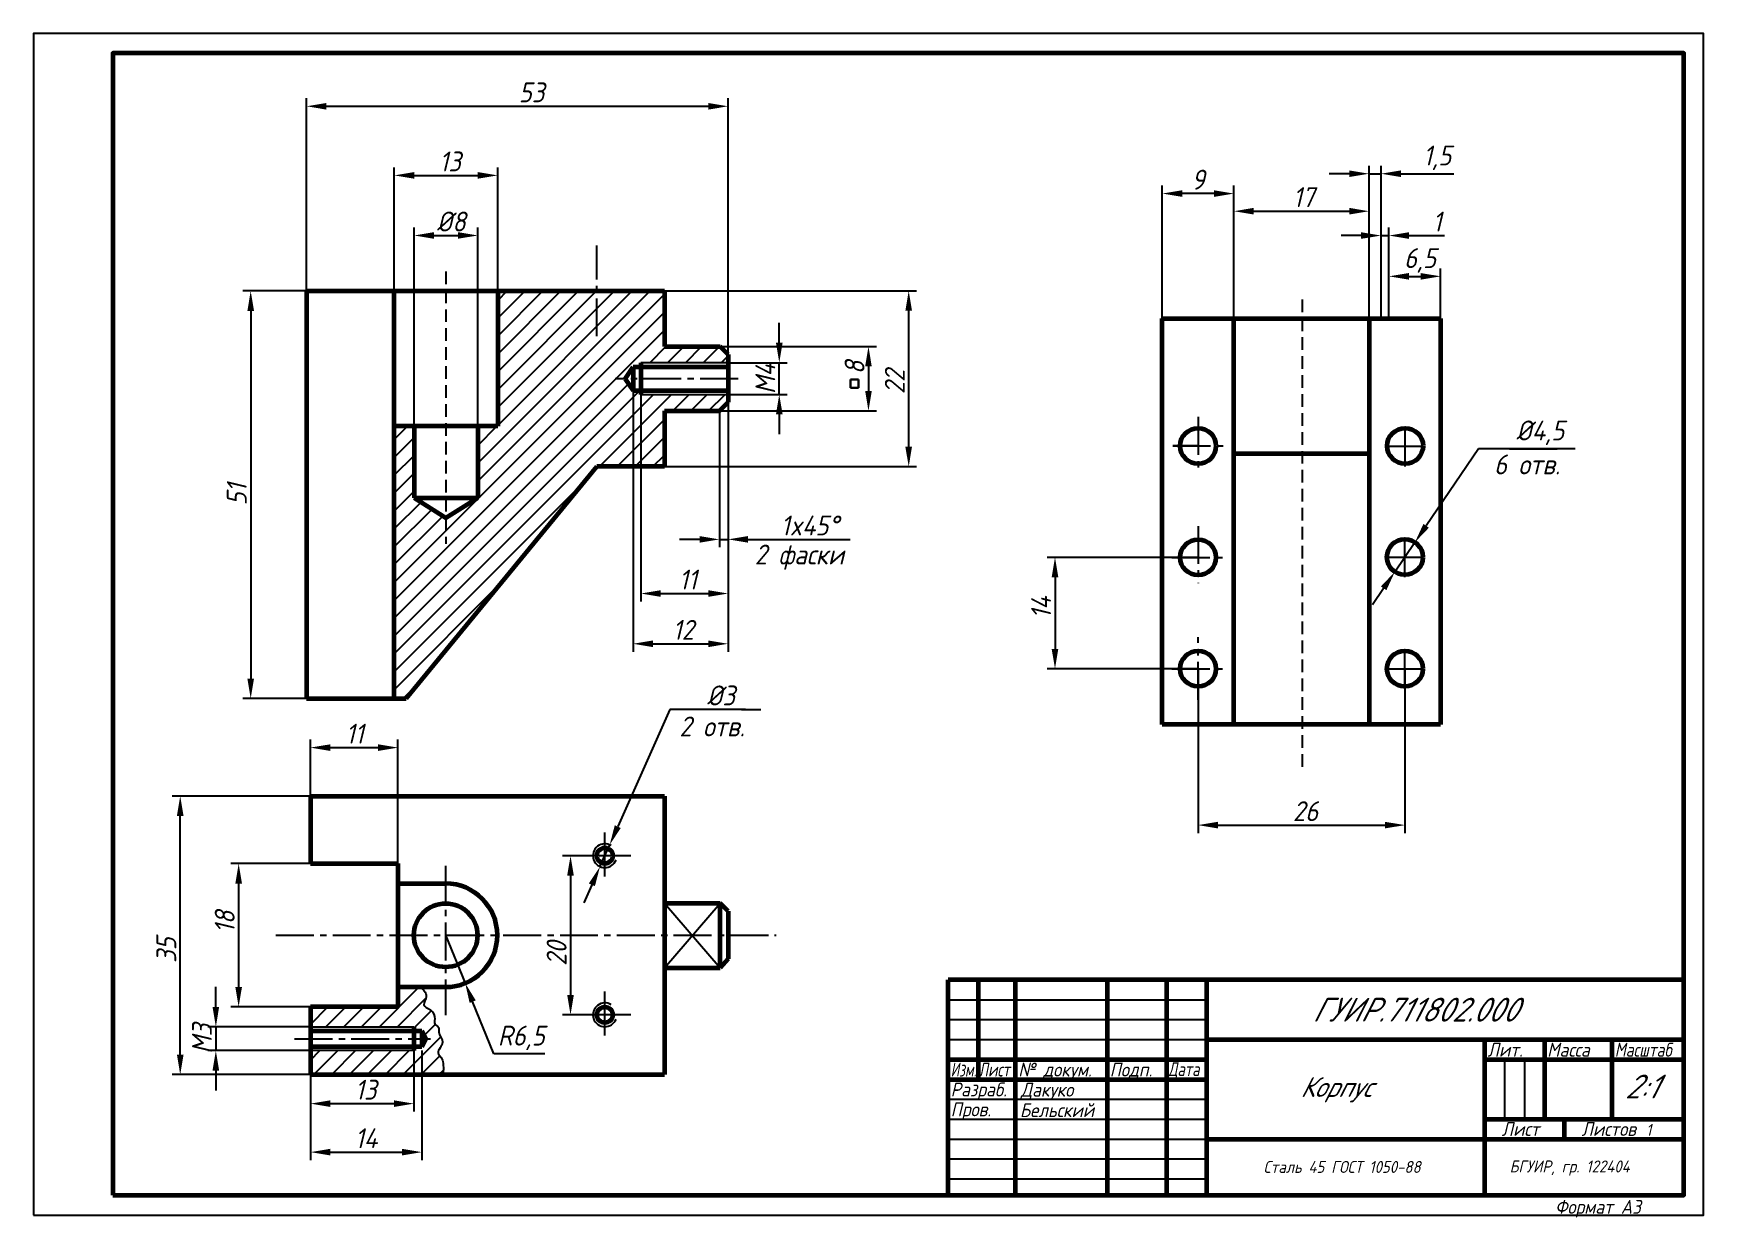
# Model space of a CAD drawing. Header units: millimetres. Extents: x 0 to 420, y 0 to 298.
import ezdxf

# ---------------------------------------------------------------- set-up
doc = ezdxf.new("R2010")
doc.units = ezdxf.units.MM
doc.header["$LTSCALE"] = 0.5
doc.linetypes.add('осевая2', pattern=[28.575, 19.05, -3.175, 3.175, -3.175])
doc.linetypes.add('штриховая2', pattern=[9.525, 6.35, -3.175])
doc.layers.get('Defpoints').update_dxf_attribs({"color": 5})
doc.styles.get("Standard").update_dxf_attribs({"font": 'isocpeui.ttf', "width": 0.9})
doc.dimstyles.new('Standart', dxfattribs={"dimtxt": 5, "dimasz": 5, "dimexe": 2, "dimexo": 0, "dimgap": 1, "dimtad": 1, "dimtoh": 1, "dimdec": 0, "dimtxsty": 'Standard', "dimcen": 2.5, "dimadec": 0, "dimazin": 0, "dimtfac": 1, "dimtdec": 0, "dimtmove": 0, "dimatfit": 3, "dimldrblk": 'DOTSMALL', "dimfxl": 0, "dimarcsym": 0})

# ---------------------------------------------------------------- blocks, each defined once
blk = doc.blocks.new('*D40')
at = {"color": 0, "lineweight": -2}
for p, q in [((292.88, 138.2), (292.88, 96.9)), ((344.88, 138.2), (344.88, 96.9)), ((297.88, 98.9), (339.88, 98.9))]:
    blk.add_line(p, q, dxfattribs=at)
at = {"color": 0}
for points in [[(297.88, 99.73), (297.88, 98.07), (292.88, 98.9)], [(339.88, 99.73), (339.88, 98.07), (344.88, 98.9)]]:
    blk.add_solid(points, dxfattribs=at)
at = {"layer": 'Defpoints', "color": 0}
for p in [(292.88, 138.2), (344.88, 138.2), (344.88, 98.9)]:
    blk.add_point(p, dxfattribs=at)
at = {"color": 0, "insert": (319.89, 102.4), "char_height": 5, "attachment_point": 5}
blk.add_mtext('26', dxfattribs=at)
blk = doc.blocks.new('_DotSmall')
at = {"color": 0, "linetype": 'ByBlock', "const_width": 0.5}
blk.add_lwpolyline([(-0.0625, 0, 1), (0.0625, 0, 1)], format="xyb", close=True, dxfattribs=at)
blk = doc.blocks.new('*D41')
at = {"color": 0, "lineweight": -2}
for p, q in [((292.88, 166.2), (254.9, 166.2)), ((256.9, 161.2), (256.9, 143.2)), ((292.88, 138.2), (254.9, 138.2))]:
    blk.add_line(p, q, dxfattribs=at)
at = {"color": 0}
for points in [[(256.06, 161.2), (257.73, 161.2), (256.9, 166.2)], [(256.06, 143.2), (257.73, 143.2), (256.9, 138.2)]]:
    blk.add_solid(points, dxfattribs=at)
at = {"layer": 'Defpoints', "color": 0}
for p in [(292.88, 166.2), (256.9, 138.2), (292.88, 138.2)]:
    blk.add_point(p, dxfattribs=at)
at = {"color": 0, "insert": (253.4, 153.58), "char_height": 5, "attachment_point": 5, "rotation": 90}
blk.add_mtext('14', dxfattribs=at)
blk = doc.blocks.new('*D42')
at = {"color": 0, "lineweight": -2}
for p, q in [((301.88, 226.2), (301.88, 255.2)), ((306.88, 253.2), (330.88, 253.2)), ((335.88, 226.2), (335.88, 255.2))]:
    blk.add_line(p, q, dxfattribs=at)
at = {"color": 0}
for points in [[(306.88, 254.04), (306.88, 252.37), (301.88, 253.2)], [(330.88, 254.04), (330.88, 252.37), (335.88, 253.2)]]:
    blk.add_solid(points, dxfattribs=at)
at = {"layer": 'Defpoints', "color": 0}
for p in [(335.88, 253.2), (301.88, 226.2), (335.88, 226.2)]:
    blk.add_point(p, dxfattribs=at)
at = {"color": 0, "insert": (319.46, 256.74), "char_height": 5, "attachment_point": 5}
blk.add_mtext('17', dxfattribs=at)
blk = doc.blocks.new('*D43')
at = {"color": 0, "lineweight": -2}
for p, q in [((335.88, 226.2), (335.88, 264.63)), ((338.88, 226.2), (338.88, 264.63)), ((330.88, 262.63), (325.88, 262.63)), ((335.88, 262.63), (338.88, 262.63)), ((343.88, 262.63), (357.17, 262.63))]:
    blk.add_line(p, q, dxfattribs=at)
at = {"color": 0}
for points in [[(330.88, 263.46), (330.88, 261.79), (335.88, 262.63)], [(343.88, 263.46), (343.88, 261.79), (338.88, 262.63)]]:
    blk.add_solid(points, dxfattribs=at)
at = {"layer": 'Defpoints', "color": 0}
for p in [(338.88, 262.63), (335.88, 226.2), (338.88, 226.2)]:
    blk.add_point(p, dxfattribs=at)
at = {"color": 0, "insert": (353.03, 266.63), "char_height": 5, "attachment_point": 5}
blk.add_mtext('1,5', dxfattribs=at)
blk = doc.blocks.new('*D38')
at = {"color": 0, "lineweight": -2}
for p, q in [((338.88, 226.2), (338.88, 249.09)), ((340.88, 226.2), (340.88, 249.09)), ((333.88, 247.09), (328.88, 247.09)), ((338.88, 247.09), (340.88, 247.09)), ((345.88, 247.09), (354.82, 247.09))]:
    blk.add_line(p, q, dxfattribs=at)
at = {"color": 0}
for points in [[(333.88, 247.92), (333.88, 246.26), (338.88, 247.09)], [(345.88, 247.92), (345.88, 246.26), (340.88, 247.09)]]:
    blk.add_solid(points, dxfattribs=at)
at = {"layer": 'Defpoints', "color": 0}
for p in [(338.88, 247.09), (338.88, 226.2), (340.88, 226.2)]:
    blk.add_point(p, dxfattribs=at)
at = {"color": 0, "insert": (353.01, 250.59), "char_height": 5, "attachment_point": 5}
blk.add_mtext('1', dxfattribs=at)
blk = doc.blocks.new('*D44')
at = {"color": 0, "lineweight": -2}
for p, q in [((283.88, 226.2), (283.88, 259.64)), ((296.88, 257.64), (288.88, 257.64)), ((301.88, 226.2), (301.88, 259.64))]:
    blk.add_line(p, q, dxfattribs=at)
at = {"color": 0}
for points in [[(288.88, 258.47), (288.88, 256.81), (283.88, 257.64)], [(296.88, 258.47), (296.88, 256.81), (301.88, 257.64)]]:
    blk.add_solid(points, dxfattribs=at)
at = {"layer": 'Defpoints', "color": 0}
for p in [(283.88, 257.64), (283.88, 226.2), (301.88, 226.2)]:
    blk.add_point(p, dxfattribs=at)
at = {"color": 0, "insert": (292.88, 261.14), "char_height": 5, "attachment_point": 5}
blk.add_mtext('9', dxfattribs=at)
blk = doc.blocks.new('*D39')
at = {"color": 0, "lineweight": -2}
for p, q in [((340.88, 226.2), (340.88, 238.83)), ((345.88, 236.83), (348.88, 236.83)), ((353.88, 226.2), (353.88, 238.83))]:
    blk.add_line(p, q, dxfattribs=at)
at = {"color": 0}
for points in [[(345.88, 237.66), (345.88, 236), (340.88, 236.83)], [(348.88, 237.66), (348.88, 236), (353.88, 236.83)]]:
    blk.add_solid(points, dxfattribs=at)
at = {"layer": 'Defpoints', "color": 0}
for p in [(353.88, 236.83), (340.88, 226.2), (353.88, 226.2)]:
    blk.add_point(p, dxfattribs=at)
at = {"color": 0, "insert": (348.7, 240.83), "char_height": 5, "attachment_point": 5}
blk.add_mtext('6,5', dxfattribs=at)
blk = doc.blocks.new('*D45')
at = {"color": 0, "lineweight": -2}
for p, q in [((363.42, 193.51), (350.23, 174.12)), ((387.72, 193.51), (363.42, 193.51)), ((342.35, 162.55), (347.41, 169.99)), ((339.54, 158.41), (336.73, 154.28))]:
    blk.add_line(p, q, dxfattribs=at)
at = {"color": 0}
for points in [[(349.54, 174.59), (350.92, 173.65), (347.41, 169.99)], [(338.85, 158.88), (340.23, 157.95), (342.35, 162.55)]]:
    blk.add_solid(points, dxfattribs=at)
at = {"layer": 'Defpoints', "color": 0}
for p in [(347.41, 169.99), (342.35, 162.55)]:
    blk.add_point(p, dxfattribs=at)
at = {"color": 0, "insert": (376.07, 197.51), "char_height": 5, "attachment_point": 5}
blk.add_mtext('  %%c4,5', dxfattribs=at)
blk = doc.blocks.new('*D48')
at = {"color": 0, "lineweight": -2}
for p, q in [((187.56, 220.13), (187.56, 225.13)), ((174.7, 215.13), (189.56, 215.13)), ((187.56, 207.13), (187.56, 215.13)), ((174.7, 207.13), (189.56, 207.13)), ((187.56, 202.13), (187.56, 197.13))]:
    blk.add_line(p, q, dxfattribs=at)
at = {"color": 0}
for points in [[(186.73, 220.13), (188.4, 220.13), (187.56, 215.13)], [(186.73, 202.13), (188.4, 202.13), (187.56, 207.13)]]:
    blk.add_solid(points, dxfattribs=at)
at = {"layer": 'Defpoints', "color": 0}
for p in [(174.7, 215.13), (187.56, 215.13), (174.7, 207.13)]:
    blk.add_point(p, dxfattribs=at)
at = {"color": 0, "insert": (184.06, 211.13), "char_height": 5, "attachment_point": 5, "rotation": 90}
blk.add_mtext('M4', dxfattribs=at)
blk = doc.blocks.new('*D49')
at = {"color": 0, "lineweight": -2}
for p, q in [((152.75, 207.13), (152.75, 155.11)), ((174.7, 207.13), (174.7, 155.11)), ((157.75, 157.11), (169.7, 157.11))]:
    blk.add_line(p, q, dxfattribs=at)
at = {"color": 0}
for points in [[(157.75, 157.94), (157.75, 156.27), (152.75, 157.11)], [(169.7, 157.94), (169.7, 156.27), (174.7, 157.11)]]:
    blk.add_solid(points, dxfattribs=at)
at = {"layer": 'Defpoints', "color": 0}
for p in [(152.75, 207.13), (174.7, 207.13), (174.7, 157.11)]:
    blk.add_point(p, dxfattribs=at)
at = {"color": 0, "insert": (164.61, 160.61), "char_height": 5, "attachment_point": 5}
blk.add_mtext('11', dxfattribs=at)
blk = doc.blocks.new('*D50')
at = {"color": 0, "lineweight": -2}
for p, q in [((68.7, 233.15), (52.64, 233.15)), ((54.64, 228.15), (54.64, 135.72)), ((68.7, 130.72), (52.64, 130.72))]:
    blk.add_line(p, q, dxfattribs=at)
at = {"color": 0}
for points in [[(53.81, 228.15), (55.48, 228.15), (54.64, 233.15)], [(53.81, 135.72), (55.48, 135.72), (54.64, 130.72)]]:
    blk.add_solid(points, dxfattribs=at)
at = {"layer": 'Defpoints', "color": 0}
for p in [(68.7, 233.15), (54.64, 130.72), (68.7, 130.72)]:
    blk.add_point(p, dxfattribs=at)
at = {"color": 0, "insert": (51.14, 182.03), "char_height": 5, "attachment_point": 5, "rotation": 90}
blk.add_mtext('51', dxfattribs=at)
blk = doc.blocks.new('*D51')
at = {"color": 0, "lineweight": -2}
for p, q in [((68.7, 233.15), (68.7, 281.58)), ((174.7, 217.19), (174.7, 281.58)), ((73.7, 279.58), (169.7, 279.58))]:
    blk.add_line(p, q, dxfattribs=at)
at = {"color": 0}
for points in [[(73.7, 280.41), (73.7, 278.74), (68.7, 279.58)], [(169.7, 280.41), (169.7, 278.74), (174.7, 279.58)]]:
    blk.add_solid(points, dxfattribs=at)
at = {"layer": 'Defpoints', "color": 0}
for p in [(174.7, 279.58), (68.7, 233.15), (174.7, 217.19)]:
    blk.add_point(p, dxfattribs=at)
at = {"color": 0, "insert": (125.28, 283.08), "char_height": 5, "attachment_point": 5}
blk.add_mtext('53', dxfattribs=at)
blk = doc.blocks.new('*D52')
at = {"color": 0, "lineweight": -2}
for p, q in [((150.8, 208.13), (150.8, 142.48)), ((174.7, 208.13), (174.7, 142.48)), ((155.8, 144.48), (169.7, 144.48))]:
    blk.add_line(p, q, dxfattribs=at)
at = {"color": 0}
for points in [[(155.8, 145.31), (155.8, 143.64), (150.8, 144.48)], [(169.7, 145.31), (169.7, 143.64), (174.7, 144.48)]]:
    blk.add_solid(points, dxfattribs=at)
at = {"layer": 'Defpoints', "color": 0}
for p in [(150.8, 208.13), (174.7, 208.13), (174.7, 144.48)]:
    blk.add_point(p, dxfattribs=at)
at = {"color": 0, "insert": (163.42, 147.98), "char_height": 5, "attachment_point": 5}
blk.add_mtext('12', dxfattribs=at)
blk = doc.blocks.new('*D53')
at = {"color": 0, "lineweight": -2}
for p, q in [((158.7, 219.19), (211.99, 219.19)), ((209.99, 214.19), (209.99, 208)), ((158.7, 203), (211.99, 203))]:
    blk.add_line(p, q, dxfattribs=at)
at = {"color": 0}
for points in [[(209.16, 214.19), (210.82, 214.19), (209.99, 219.19)], [(209.16, 208), (210.82, 208), (209.99, 203)]]:
    blk.add_solid(points, dxfattribs=at)
at = {"layer": 'Defpoints', "color": 0}
for p in [(158.7, 219.19), (158.7, 203), (209.99, 203)]:
    blk.add_point(p, dxfattribs=at)
at = {"color": 0, "insert": (206.49, 213.92), "char_height": 5, "attachment_point": 5, "rotation": 90}
blk.add_mtext('8', dxfattribs=at)
blk = doc.blocks.new('*D54')
at = {"color": 0, "lineweight": -2}
for p, q in [((90.75, 233.16), (90.75, 264.21)), ((95.75, 262.21), (111.75, 262.21)), ((116.75, 233.16), (116.75, 264.21))]:
    blk.add_line(p, q, dxfattribs=at)
at = {"color": 0}
for points in [[(95.75, 263.04), (95.75, 261.37), (90.75, 262.21)], [(111.75, 263.04), (111.75, 261.37), (116.75, 262.21)]]:
    blk.add_solid(points, dxfattribs=at)
at = {"layer": 'Defpoints', "color": 0}
for p in [(116.75, 262.21), (90.75, 233.16), (116.75, 233.16)]:
    blk.add_point(p, dxfattribs=at)
at = {"color": 0, "insert": (104.79, 265.71), "char_height": 5, "attachment_point": 5}
blk.add_mtext('13', dxfattribs=at)
blk = doc.blocks.new('*D55')
at = {"color": 0, "lineweight": -2}
for p, q in [((95.75, 199.16), (95.75, 249.11)), ((111.75, 199.16), (111.75, 249.11)), ((100.75, 247.11), (106.75, 247.11))]:
    blk.add_line(p, q, dxfattribs=at)
at = {"color": 0}
for points in [[(100.75, 247.94), (100.75, 246.28), (95.75, 247.11)], [(106.75, 247.94), (106.75, 246.28), (111.75, 247.11)]]:
    blk.add_solid(points, dxfattribs=at)
at = {"layer": 'Defpoints', "color": 0}
for p in [(111.75, 247.11), (95.75, 199.16), (111.75, 199.16)]:
    blk.add_point(p, dxfattribs=at)
at = {"color": 0, "insert": (105.08, 250.61), "char_height": 5, "attachment_point": 5}
blk.add_mtext('%%c8', dxfattribs=at)
blk = doc.blocks.new('*D46')
at = {"color": 0, "lineweight": -2}
for p, q in [((174.7, 208.13), (174.7, 168.72)), ((172.51, 203), (172.51, 168.72)), ((167.51, 170.72), (162.51, 170.72)), ((172.51, 170.72), (174.7, 170.72)), ((179.7, 170.72), (203.37, 170.72))]:
    blk.add_line(p, q, dxfattribs=at)
at = {"color": 0}
for points in [[(167.51, 171.55), (167.51, 169.89), (172.51, 170.72)], [(179.7, 171.55), (179.7, 169.89), (174.7, 170.72)]]:
    blk.add_solid(points, dxfattribs=at)
at = {"layer": 'Defpoints', "color": 0}
for p in [(174.7, 208.13), (172.51, 203), (174.7, 170.72)]:
    blk.add_point(p, dxfattribs=at)
at = {"color": 0, "insert": (195.23, 174.22), "char_height": 5, "attachment_point": 5}
blk.add_mtext('1x45%%d', dxfattribs=at)
blk = doc.blocks.new('*D56')
at = {"color": 0, "lineweight": -2}
for p, q in [((158.7, 233.19), (222.11, 233.19)), ((220.11, 194), (220.11, 228.19)), ((158.7, 189), (222.11, 189))]:
    blk.add_line(p, q, dxfattribs=at)
at = {"color": 0}
for points in [[(219.27, 228.19), (220.94, 228.19), (220.11, 233.19)], [(219.27, 194), (220.94, 194), (220.11, 189)]]:
    blk.add_solid(points, dxfattribs=at)
at = {"layer": 'Defpoints', "color": 0}
for p in [(158.7, 233.19), (220.11, 233.19), (158.7, 189)]:
    blk.add_point(p, dxfattribs=at)
at = {"color": 0, "insert": (216.61, 210.32), "char_height": 5, "attachment_point": 5, "rotation": 90}
blk.add_mtext('22', dxfattribs=at)
blk = doc.blocks.new('*D57')
at = {"color": 0, "lineweight": -2}
for p, q in [((143.7, 91.21), (133.07, 91.21)), ((135.07, 86.21), (135.07, 56.21)), ((143.7, 51.21), (133.07, 51.21))]:
    blk.add_line(p, q, dxfattribs=at)
at = {"color": 0}
for points in [[(134.23, 86.21), (135.9, 86.21), (135.07, 91.21)], [(134.23, 56.21), (135.9, 56.21), (135.07, 51.21)]]:
    blk.add_solid(points, dxfattribs=at)
at = {"layer": 'Defpoints', "color": 0}
for p in [(143.7, 91.21), (135.07, 51.21), (143.7, 51.21)]:
    blk.add_point(p, dxfattribs=at)
at = {"color": 0, "insert": (131.57, 66.62), "char_height": 5, "attachment_point": 5, "rotation": 90}
blk.add_mtext('20', dxfattribs=at)
blk = doc.blocks.new('*D47')
at = {"color": 0, "lineweight": -2}
for p, q in [((158.7, 106.21), (34.92, 106.21)), ((36.92, 41.21), (36.92, 101.21)), ((158.67, 36.21), (34.92, 36.21))]:
    blk.add_line(p, q, dxfattribs=at)
at = {"color": 0}
for points in [[(36.09, 101.21), (37.76, 101.21), (36.92, 106.21)], [(36.09, 41.21), (37.76, 41.21), (36.92, 36.21)]]:
    blk.add_solid(points, dxfattribs=at)
at = {"layer": 'Defpoints', "color": 0}
for p in [(36.92, 106.21), (158.7, 106.21), (158.67, 36.21)]:
    blk.add_point(p, dxfattribs=at)
at = {"color": 0, "insert": (33.42, 67.48), "char_height": 5, "attachment_point": 5, "rotation": 90}
blk.add_mtext('35', dxfattribs=at)
blk = doc.blocks.new('*D58')
at = {"color": 0, "lineweight": -2}
for p, q in [((69.67, 89.21), (49.61, 89.21)), ((51.61, 84.21), (51.61, 58.21)), ((69.67, 53.21), (49.61, 53.21))]:
    blk.add_line(p, q, dxfattribs=at)
at = {"color": 0}
for points in [[(50.78, 84.21), (52.45, 84.21), (51.61, 89.21)], [(50.78, 58.21), (52.45, 58.21), (51.61, 53.21)]]:
    blk.add_solid(points, dxfattribs=at)
at = {"layer": 'Defpoints', "color": 0}
for p in [(69.67, 89.21), (51.61, 53.21), (69.67, 53.21)]:
    blk.add_point(p, dxfattribs=at)
at = {"color": 0, "insert": (48.11, 74.56), "char_height": 5, "attachment_point": 5, "rotation": 90}
blk.add_mtext('18', dxfattribs=at)
blk = doc.blocks.new('*D59')
at = {"color": 0, "lineweight": -2}
for p, q in [((103.67, 71.21), (108.58, 59.17)), ((115.81, 41.41), (110.46, 54.53)), ((128.59, 41.41), (115.81, 41.41))]:
    blk.add_line(p, q, dxfattribs=at)
at = {"color": 0}
blk.add_solid([(111.23, 54.85), (109.69, 54.22), (108.58, 59.17)], dxfattribs=at)
at = {"layer": 'Defpoints', "color": 0}
for p in [(103.67, 71.21), (108.58, 59.17)]:
    blk.add_point(p, dxfattribs=at)
at = {"color": 0, "insert": (122.7, 45.41), "char_height": 5, "attachment_point": 5}
blk.add_mtext('R6,5', dxfattribs=at)
blk = doc.blocks.new('*D60')
at = {"color": 0, "lineweight": -2}
for p, q in [((160.07, 127.99), (146.95, 98.51)), ((179.04, 127.99), (160.07, 127.99)), ((142.48, 88.47), (144.92, 93.95)), ((140.44, 83.9), (138.41, 79.33))]:
    blk.add_line(p, q, dxfattribs=at)
at = {"color": 0}
for points in [[(146.19, 98.85), (147.71, 98.18), (144.92, 93.95)], [(139.68, 84.24), (141.2, 83.56), (142.48, 88.47)]]:
    blk.add_solid(points, dxfattribs=at)
at = {"layer": 'Defpoints', "color": 0}
for p in [(144.92, 93.95), (142.48, 88.47)]:
    blk.add_point(p, dxfattribs=at)
at = {"color": 0, "insert": (170.05, 131.49), "char_height": 5, "attachment_point": 5}
blk.add_mtext('  %%c3', dxfattribs=at)
blk = doc.blocks.new('*D61')
at = {"color": 0, "lineweight": -2}
for p, q in [((69.67, 89.21), (69.67, 120.38)), ((74.67, 118.38), (86.67, 118.38)), ((91.67, 89.21), (91.67, 120.38))]:
    blk.add_line(p, q, dxfattribs=at)
at = {"color": 0}
for points in [[(74.67, 119.21), (74.67, 117.54), (69.67, 118.38)], [(86.67, 119.21), (86.67, 117.54), (91.67, 118.38)]]:
    blk.add_solid(points, dxfattribs=at)
at = {"layer": 'Defpoints', "color": 0}
for p in [(91.67, 118.38), (69.67, 89.21), (91.67, 89.21)]:
    blk.add_point(p, dxfattribs=at)
at = {"color": 0, "insert": (80.81, 121.88), "char_height": 5, "attachment_point": 5}
blk.add_mtext('11', dxfattribs=at)
blk = doc.blocks.new('*D62')
at = {"color": 0, "lineweight": -2}
for p, q in [((45.88, 53.21), (45.88, 58.21)), ((69.67, 48.21), (43.88, 48.21)), ((45.88, 48.21), (45.88, 42.21)), ((69.67, 42.21), (43.88, 42.21)), ((45.88, 37.21), (45.88, 32.21))]:
    blk.add_line(p, q, dxfattribs=at)
at = {"color": 0}
for points in [[(45.04, 53.21), (46.71, 53.21), (45.88, 48.21)], [(45.04, 37.21), (46.71, 37.21), (45.88, 42.21)]]:
    blk.add_solid(points, dxfattribs=at)
at = {"layer": 'Defpoints', "color": 0}
for p in [(69.67, 48.21), (45.88, 42.21), (69.67, 42.21)]:
    blk.add_point(p, dxfattribs=at)
at = {"color": 0, "insert": (42.38, 45.21), "char_height": 5, "attachment_point": 5, "rotation": 90}
blk.add_mtext('M3', dxfattribs=at)
blk = doc.blocks.new('*D63')
at = {"color": 0, "lineweight": -2}
for p, q in [((69.67, 42.21), (69.67, 26.89)), ((95.67, 42.21), (95.67, 26.89)), ((74.67, 28.89), (90.67, 28.89))]:
    blk.add_line(p, q, dxfattribs=at)
at = {"color": 0}
for points in [[(74.67, 29.73), (74.67, 28.06), (69.67, 28.89)], [(90.67, 29.73), (90.67, 28.06), (95.67, 28.89)]]:
    blk.add_solid(points, dxfattribs=at)
at = {"layer": 'Defpoints', "color": 0}
for p in [(69.67, 42.21), (95.67, 42.21), (95.67, 28.89)]:
    blk.add_point(p, dxfattribs=at)
at = {"color": 0, "insert": (83.58, 32.39), "char_height": 5, "attachment_point": 5}
blk.add_mtext('13', dxfattribs=at)
blk = doc.blocks.new('*D64')
at = {"color": 0, "lineweight": -2}
for p, q in [((69.67, 42.21), (69.67, 14.7)), ((97.67, 42.21), (97.67, 14.7)), ((74.67, 16.7), (92.67, 16.7))]:
    blk.add_line(p, q, dxfattribs=at)
at = {"color": 0}
for points in [[(74.67, 17.54), (74.67, 15.87), (69.67, 16.7)], [(92.67, 17.54), (92.67, 15.87), (97.67, 16.7)]]:
    blk.add_solid(points, dxfattribs=at)
at = {"layer": 'Defpoints', "color": 0}
for p in [(69.67, 42.21), (97.67, 42.21), (97.67, 16.7)]:
    blk.add_point(p, dxfattribs=at)
at = {"color": 0, "insert": (83.67, 20.2), "char_height": 5, "attachment_point": 5}
blk.add_mtext('14', dxfattribs=at)

msp = doc.modelspace()

# ---------------------------------------------------------------- hatches: boundary and pattern name
h = msp.add_hatch()
h.set_pattern_fill('ANSI31', color=256, style=0)
h.set_pattern_definition([(45, (5.4028, 7.178), (-2.245064, 2.245064), [])])
h.paths.add_polyline_path([(158.7, 203), (172.51, 203), (174.7, 205.19), (174.7, 207.13), (152.75, 207.13), (152.75, 208.13), (150.8, 208.13), (148.8, 211.08), (150.8, 214.13), (152.75, 214.13), (152.75, 215.13), (174.7, 215.13), (174.7, 217.19), (172.7, 219.19), (158.7, 219.19), (158.7, 233.19), (116.75, 233.16), (116.75, 199.16), (111.75, 199.16), (111.75, 181.16), (103.75, 176.16), (95.75, 181.16), (95.75, 199.16), (90.75, 199.16), (90.75, 130.72), (93.7, 130.72), (141.7, 189), (158.7, 189)])
h = msp.add_hatch()
h.set_pattern_fill('ANSI31', color=256, style=0)
h.set_pattern_definition([(45, (5.4028, 20.459), (-2.24506, 2.24506), [])])
edge = h.paths.add_edge_path()
edge.add_spline(control_points=[(103.02, 36.21), (103.12, 37.1), (103.21, 40.56), (100.85, 41.56), (103.96, 44.4), (101.55, 46.24), (102.22, 48.2), (100.62, 48.76), (101.2, 50.67), (100.25, 52.51), (97.38, 53.58), (99.55, 55.83), (98.01, 57.77), (97.16, 58.21)], knot_values=[1.441815, 1.441815, 1.441815, 1.441815, 3.551866, 5.638092, 8.523661, 11.304983, 12.378038, 13.751763, 14.927016, 17.487024, 19.595176, 21.77826, 24.178542, 24.178542, 24.178542, 24.178542], degree=3, periodic=0)
edge.add_line((97.16, 58.21), (91.67, 58.21))
edge.add_line((91.67, 58.21), (91.67, 53.21))
edge.add_line((91.67, 53.21), (69.67, 53.21))
edge.add_line((69.67, 53.21), (69.67, 48.21))
edge.add_line((69.67, 48.21), (95.67, 48.21))
edge.add_line((95.67, 48.21), (95.67, 47.21))
edge.add_line((95.67, 47.21), (97.67, 47.21))
edge.add_line((97.67, 47.21), (98.67, 45.21))
edge.add_line((98.67, 45.21), (97.67, 43.21))
edge.add_line((97.67, 43.21), (95.67, 43.21))
edge.add_line((95.67, 43.21), (95.67, 42.21))
edge.add_line((95.67, 42.21), (69.67, 42.21))
edge.add_line((69.67, 42.21), (69.67, 36.21))
edge.add_line((69.67, 36.21), (87.67, 36.21))
edge.add_line((87.67, 36.21), (103.02, 36.21))

# ---------------------------------------------------------------- linework, layer by layer
at = {"linetype": 'осевая2'}
for p, q in [((141.7, 221.77), (141.7, 244.58)), ((177.19, 211.08), (146.31, 211.08)), ((292.88, 201.52), (292.88, 187.32)), ((344.95, 189.05), (344.95, 199.17)), ((292.88, 194.2), (286.49, 194.2)), ((286.49, 194.2), (299.9, 194.2)), ((339.87, 194.11), (349.89, 194.11)), ((292.88, 174.06), (292.88, 159.75)), ((344.88, 161.23), (344.88, 171.35)), ((292.88, 166.2), (286.32, 166.2)), ((286.32, 166.2), (299.74, 166.2)), ((340.06, 166.27), (350.08, 166.27)), ((292.88, 130.41), (292.88, 146.1)), ((344.88, 133.16), (344.88, 143.28)), ((292.88, 138.2), (286.32, 138.2)), ((286.32, 138.2), (299.41, 138.2)), ((340.06, 138.2), (350.08, 138.2)), ((103.67, 88.69), (103.67, 51.14)), ((60.99, 71.21), (186.76, 71.21)), ((65.66, 45.21), (99.85, 45.21))]:
    msp.add_line(p, q, dxfattribs=at)
at = {"linetype": 'штриховая2'}
for p, q in [((103.75, 238.06), (103.75, 169.58)), ((116.75, 233.16), (158.7, 233.19)), ((116.75, 199.16), (116.75, 233.16)), ((158.7, 233.19), (158.7, 219.19)), ((319.09, 231.03), (319.09, 112.81)), ((150.8, 208.13), (150.8, 211.08)), ((90.75, 199.16), (95.75, 199.16)), ((95.75, 199.16), (95.75, 181.16)), ((111.75, 181.16), (111.75, 199.16)), ((95.75, 181.16), (103.75, 176.16)), ((103.75, 176.16), (111.75, 181.16))]:
    msp.add_line(p, q, dxfattribs=at)
at = {"lineweight": 60}
for p, q in [((68.7, 233.15), (158.7, 233.19)), ((68.7, 233.15), (68.7, 130.72)), ((90.75, 215.15), (90.75, 233.16)), ((116.75, 233.16), (116.75, 199.16)), ((158.7, 233.19), (158.7, 219.19)), ((283.88, 226.2), (353.88, 226.2)), ((283.88, 124.2), (283.88, 226.2)), ((301.88, 124.2), (301.88, 226.2)), ((335.88, 226.2), (335.88, 124.2)), ((353.88, 226.2), (353.88, 124.2)), ((158.7, 219.19), (172.7, 219.19)), ((174.7, 217.19), (172.7, 219.19)), ((90.75, 199.16), (90.75, 215.15)), ((152.75, 215.13), (152.75, 207.13)), ((174.7, 217.19), (174.7, 205.19)), ((148.8, 211.08), (150.8, 214.13)), ((148.8, 211.08), (150.8, 208.13)), ((150.8, 214.13), (174.7, 214.13)), ((150.8, 214.13), (150.8, 208.13)), ((150.8, 208.13), (174.7, 208.13)), ((158.7, 203), (158.7, 189)), ((158.7, 203), (172.51, 203)), ((172.51, 203), (174.7, 205.19)), ((116.75, 199.16), (90.75, 199.16)), ((90.75, 130.72), (90.75, 199.16)), ((95.75, 199.16), (95.75, 181.16)), ((111.75, 199.16), (111.75, 181.16)), ((335.88, 192.2), (301.88, 192.2)), ((93.7, 130.72), (141.7, 189)), ((158.7, 189), (141.7, 189)), ((95.75, 181.16), (103.75, 176.16)), ((95.75, 181.16), (111.75, 181.16)), ((103.75, 176.16), (111.75, 181.16)), ((68.7, 130.72), (93.7, 130.72)), ((353.88, 124.2), (283.88, 124.2)), ((69.67, 106.21), (69.67, 89.21)), ((69.67, 106.21), (158.7, 106.21)), ((158.7, 106.21), (158.7, 36.21)), ((69.67, 89.21), (91.67, 89.21)), ((91.67, 89.21), (91.67, 53.21)), ((91.67, 84.21), (103.67, 84.21)), ((158.7, 79.31), (172.7, 79.31)), ((174.7, 77.31), (172.7, 79.31)), ((172.7, 63.06), (172.7, 79.31)), ((174.7, 77.31), (174.7, 65.31)), ((158.7, 63.06), (172.7, 63.06)), ((174.7, 65.31), (172.7, 63.06)), ((91.67, 58.21), (103.67, 58.21)), ((87.67, 53.21), (69.67, 53.21)), ((91.67, 53.21), (69.67, 53.21)), ((69.67, 53.21), (69.67, 36.21)), ((69.67, 47.21), (97.67, 47.21)), ((95.67, 48.21), (95.67, 42.21)), ((97.67, 47.21), (97.67, 43.21)), ((97.67, 47.21), (98.67, 45.21)), ((97.67, 43.21), (69.67, 43.21)), ((98.67, 45.21), (97.67, 43.21)), ((69.67, 36.21), (158.67, 36.21))]:
    msp.add_line(p, q, dxfattribs=at)
for p, q in [((68.7, 233.16), (90.75, 233.16)), ((68.7, 233.15), (68.7, 228.15)), ((90.75, 233.16), (116.75, 233.16)), ((116.75, 233.16), (158.7, 233.19)), ((116.75, 199.16), (116.75, 233.16)), ((158.7, 233.19), (141.7, 233.19)), ((158.7, 233.19), (158.7, 219.19)), ((301.88, 226.2), (283.88, 226.2)), ((283.88, 226.2), (283.88, 124.2)), ((301.88, 226.2), (283.88, 226.2)), ((283.88, 226.2), (308.88, 226.2)), ((283.88, 226.2), (308.88, 226.2)), ((283.88, 226.2), (305.88, 226.2)), ((301.88, 124.2), (301.88, 226.2)), ((353.88, 226.2), (331.88, 226.2)), ((353.88, 226.2), (331.88, 226.2)), ((338.88, 226.2), (335.88, 226.2)), ((353.88, 226.2), (338.88, 226.2)), ((338.88, 226.2), (340.88, 226.2)), ((174.7, 215.13), (152.75, 215.13)), ((152.75, 207.13), (174.7, 207.13)), ((68.7, 205.72), (68.7, 205.72)), ((172.51, 203), (158.7, 203)), ((158.7, 203), (158.7, 189)), ((174.7, 205.19), (172.51, 203)), ((90.75, 199.16), (90.75, 149.94)), ((90.75, 130.63), (90.75, 199.16)), ((95.75, 181.16), (95.75, 199.16)), ((95.75, 199.16), (95.75, 181.16)), ((111.75, 199.16), (111.75, 181.16)), ((371.21, 193.51), (383.2, 193.51)), ((93.7, 130.72), (141.7, 189)), ((141.7, 189), (108.01, 148.1)), ((158.7, 189), (141.7, 189)), ((141.7, 189), (158.7, 189)), ((103.75, 176.16), (95.75, 181.16)), ((111.75, 181.16), (103.75, 176.16)), ((195.6, 170.72), (205.39, 170.72)), ((301.88, 124.2), (301.88, 133.2)), ((178.06, 127.99), (182.89, 127.99)), ((283.88, 124.2), (301.88, 124.2)), ((283.88, 124.2), (301.88, 124.2)), ((69.67, 106.21), (87.67, 106.21)), ((143.7, 86), (143.7, 97.07)), ((87.67, 89.21), (69.67, 89.21)), ((91.67, 89.21), (91.67, 84.21)), ((150.25, 91.21), (137.55, 91.21)), ((158.7, 79.31), (172.7, 63.06)), ((158.7, 63.06), (172.7, 79.31)), ((91.67, 53.21), (91.67, 58.21)), ((91.67, 58.21), (95.76, 58.21)), ((143.7, 46), (143.7, 57.07)), ((150.25, 51.21), (137.55, 51.21)), ((69.67, 48.21), (95.67, 48.21)), ((69.67, 43.21), (69.67, 47.21)), ((97.67, 43.21), (97.67, 47.21)), ((69.67, 36.21), (69.67, 45.21)), ((69.67, 45.21), (69.67, 43.21)), ((95.67, 42.21), (69.67, 42.21)), ((97.67, 45.21), (98.67, 45.21)), ((69.67, 36.21), (87.67, 36.21))]:
    msp.add_line(p, q)
at = {"lineweight": 30}
for p, q in [((205.46, 210.87), (205.46, 208.84)), ((207.49, 210.87), (205.46, 210.87)), ((207.49, 208.84), (207.49, 210.87)), ((205.46, 208.84), (207.49, 208.84))]:
    msp.add_line(p, q, dxfattribs=at)
at = {"color": 7, "linetype": 'Continuous', "lineweight": 60}
for p, q in [((415, 60), (230, 60)), ((230, 6), (230, 60)), ((237.57, 60.07), (237.57, 35.07)), ((247, 6), (247, 60)), ((270, 60), (270, 6)), ((285, 6), (285, 60)), ((295, 60), (295, 6)), ((295, 45), (415, 45)), ((365, 6), (365, 45)), ((380, 45), (380, 25)), ((397, 25), (397, 45)), ((230, 40), (295, 40)), ((365, 40), (415, 40)), ((230, 35), (295, 35)), ((365, 25), (415, 25)), ((385, 20), (385, 25)), ((295, 20), (415, 20))]:
    msp.add_line(p, q, dxfattribs=at)
at = {"color": 7, "linetype": 'Continuous', "lineweight": -3}
for p, q in [((230, 55), (295, 55)), ((230, 50), (295, 50)), ((230, 45), (295, 45)), ((370, 25), (370, 40)), ((375, 40), (375, 25)), ((230, 30), (295, 30)), ((230, 25), (295, 25)), ((230, 20), (295, 20)), ((230, 15), (295, 15)), ((230, 10), (295, 10))]:
    msp.add_line(p, q, dxfattribs=at)
at = {"color": 7, "linetype": 'Continuous'}
msp.add_line((365, 45), (365, 40), dxfattribs=at)
at = {"color": 7, "linetype": 'Continuous', "lineweight": 60}
msp.add_lwpolyline([(20, 5.89), (415, 5.89), (415, 292.89), (20, 292.89)], close=True, dxfattribs=at)
at = {"lineweight": 60}
for centre, radius in [((292.88, 194.2), 4.5), ((344.95, 194.2), 4.5), ((292.88, 166.2), 4.5), ((344.88, 166.27), 4.5), ((292.88, 138.2), 4.5), ((344.88, 138.2), 4.5), ((143.7, 91.21), 2), ((103.67, 71.21), 8), ((143.7, 51.21), 2)]:
    msp.add_circle(centre, radius, dxfattribs=at)
for centre in [(143.7, 91.21), (143.7, 51.21)]:
    msp.add_arc(centre, 3, 57.6125, 339.6246)
msp.add_arc((103.67, 71.21), 13, 270, 90, dxfattribs=at)
msp.add_open_spline([(97.16, 58.21), (98.01, 57.77), (99.55, 55.83), (97.38, 53.58), (100.25, 52.51), (101.2, 50.67), (100.62, 48.76), (102.22, 48.2), (101.55, 46.24), (103.96, 44.4), (100.85, 41.56), (103.21, 40.56), (103.12, 37.1), (103.02, 36.21)], degree=3, knots=[1.441815, 1.441815, 1.441815, 1.441815, 3.842096, 6.025181, 8.133333, 10.693341, 11.868594, 13.242319, 14.315374, 17.096696, 19.982265, 22.068491, 24.178542, 24.178542, 24.178542, 24.178542])
at = {"layer": 'Defpoints'}
msp.add_lwpolyline([(0, 0.89), (420, 0.89), (420, 297.89), (0, 297.89)], close=True, dxfattribs=at)

# ---------------------------------------------------------------- texts
at = {"linetype": 'осевая2', "width": 0.9}
for s, height, p in [('6 отв.', 5, (367.3, 187.05)), ('2 отв.', 5, (162.45, 121.2)), ('Сталь 45 ГОСТ 1050-88', 3, (309.35, 11.48))]:
    msp.add_text(s, height=height, dxfattribs=at).set_placement(p)
at = {"width": 0.9}
for s, height, p in [('2 фаски', 5, (181.4, 164.41)), ('1', 3, (405.54, 20.78)), ('БГУИР, гр. 122404', 3, (371.23, 11.61))]:
    msp.add_text(s, height=height, dxfattribs=at).set_placement(p)
at = {"lineweight": 5, "oblique": 15, "width": 0.9}
for s, p in [('ГУИР.711802.000', (321.59, 49.51)), ('2:1', (400.21, 30.2))]:
    msp.add_text(s, height=6, dxfattribs=at).set_placement(p)
at = {"color": 7, "linetype": 'Continuous', "lineweight": -3}
for s, width, p in [('Лит.', 0.9, (365.67, 40.7)), ('Масса', 0.9, (380.67, 40.7)), ('Масштаб', 0.8, (397.67, 40.7)), ('Изм.', 0.7, (230.67, 35.7)), ('Лист', 0.75, (237.67, 35.7)), ('№ докум.', 0.9, (247.67, 35.7)), ('Подп.', 0.9, (270.67, 35.7)), ('Дата', 0.75, (285.34, 35.81)), ('Разраб.', 0.9, (230.67, 30.7)), ('Дакуко', 0.9, (248.29, 30.65)), ('Пров.', 0.9, (230.67, 25.7)), ('Бельский', 0.9, (248.07, 25.5)), ('Лист', 0.9, (369.23, 20.77)), ('Листов', 0.9, (389.3, 20.77))]:
    msp.add_text(s, height=3.5, dxfattribs=dict(at, width=width)).set_placement(p)
at = {"oblique": 15, "width": 0.9}
msp.add_text('   Корпус', height=5, dxfattribs=at).set_placement((309.99, 30.57))
at = {"color": 7, "linetype": 'Continuous', "lineweight": 70, "width": 0.9}
msp.add_text('Формат А3', height=3.5, dxfattribs=at).set_placement((382.66, 1.2))

# ---------------------------------------------------------------- dimensions: what is measured, and where the dimension line sits
for base, p1, p2, text, picture, middle in [((174.7, 279.58), (68.7, 233.15), (174.7, 217.19), '53', '*D51', (125.28, 279.58)), ((116.75, 262.21), (90.75, 233.16), (116.75, 233.16), '13', '*D54', (104.79, 262.21)), ((338.88, 262.63), (335.88, 226.2), (338.88, 226.2), '1,5', '*D43', (353.03, 262.63)), ((283.88, 257.64), (301.88, 226.2), (283.88, 226.2), '9', '*D44', (292.88, 257.64)), ((335.88, 253.2), (301.88, 226.2), (335.88, 226.2), '17', '*D42', (319.46, 253.2)), ((111.75, 247.11), (95.75, 199.16), (111.75, 199.16), '%%c8', '*D55', (105.08, 247.11)), ((338.88, 247.09), (340.88, 226.2), (338.88, 226.2), '1', '*D38', (353.01, 247.09)), ((353.88, 236.83), (340.88, 226.2), (353.88, 226.2), '6,5', '*D39', (348.7, 236.83)), ((174.7, 144.48), (150.8, 208.13), (174.7, 208.13), '12', '*D52', (163.42, 144.48)), ((174.7, 157.11), (152.75, 207.13), (174.7, 207.13), '11', '*D49', (164.61, 157.11)), ((174.7, 170.72), (172.51, 203), (174.7, 208.13), '1x45%%d', '*D46', (195.23, 170.72)), ((344.88, 98.9), (292.88, 138.2), (344.88, 138.2), '26', '*D40', (319.89, 98.9)), ((91.67, 118.38), (69.67, 89.21), (91.67, 89.21), '11', '*D61', (80.81, 118.38)), ((95.67, 28.89), (69.67, 42.21), (95.67, 42.21), '13', '*D63', (83.58, 28.89)), ((97.67, 16.7), (69.67, 42.21), (97.67, 42.21), '14', '*D64', (83.67, 16.7))]:
    dim = msp.add_linear_dim(base=base, p1=p1, p2=p2, text=text, dimstyle='Standart')
    dim.commit()
    dim.dimension.update_dxf_attribs({"geometry": picture, "text_midpoint": middle, "dimtype": 160})
for base, p1, p2, text, picture, middle in [((54.64, 130.72), (68.7, 233.15), (68.7, 130.72), '51', '*D50', (54.64, 182.03)), ((220.11, 233.19), (158.7, 189), (158.7, 233.19), '22', '*D56', (220.11, 210.32)), ((187.56, 215.13), (174.7, 207.13), (174.7, 215.13), 'M4', '*D48', (187.56, 211.13)), ((209.99, 203), (158.7, 219.19), (158.7, 203), '8', '*D53', (209.99, 213.92)), ((256.9, 138.2), (292.88, 166.2), (292.88, 138.2), '14', '*D41', (256.9, 153.58)), ((36.92, 106.21), (158.67, 36.21), (158.7, 106.21), '35', '*D47', (36.92, 67.48)), ((51.61, 53.21), (69.67, 89.21), (69.67, 53.21), '18', '*D58', (51.61, 74.56)), ((135.07, 51.21), (143.7, 91.21), (143.7, 51.21), '20', '*D57', (135.07, 66.62)), ((45.88, 42.21), (69.67, 48.21), (69.67, 42.21), 'M3', '*D62', (45.88, 45.21))]:
    dim = msp.add_linear_dim(base=base, p1=p1, p2=p2, angle=90, text=text, dimstyle='Standart')
    dim.commit()
    dim.dimension.update_dxf_attribs({"geometry": picture, "text_midpoint": middle, "dimtype": 160})
for p1, p2, text, picture, middle in [((342.35, 162.55), (347.41, 169.99), '  %%c4,5', '*D45', (376.07, 193.51)), ((142.48, 88.47), (144.92, 93.95), '  %%c3', '*D60', (170.05, 127.99))]:
    dim = msp.add_diameter_dim_2p(p1=p1, p2=p2, text=text, dimstyle='Standart')
    dim.commit()
    dim.dimension.update_dxf_attribs({"geometry": picture, "text_midpoint": middle, "dimtype": 163})
dim = msp.add_radius_dim(center=(103.67, 71.21), mpoint=(108.58, 59.17), text='R6,5', dimstyle='Standart')
dim.commit()
dim.dimension.update_dxf_attribs({"geometry": '*D59', "text_midpoint": (122.7, 41.41), "dimtype": 164})

doc.saveas('drawing.dxf')
